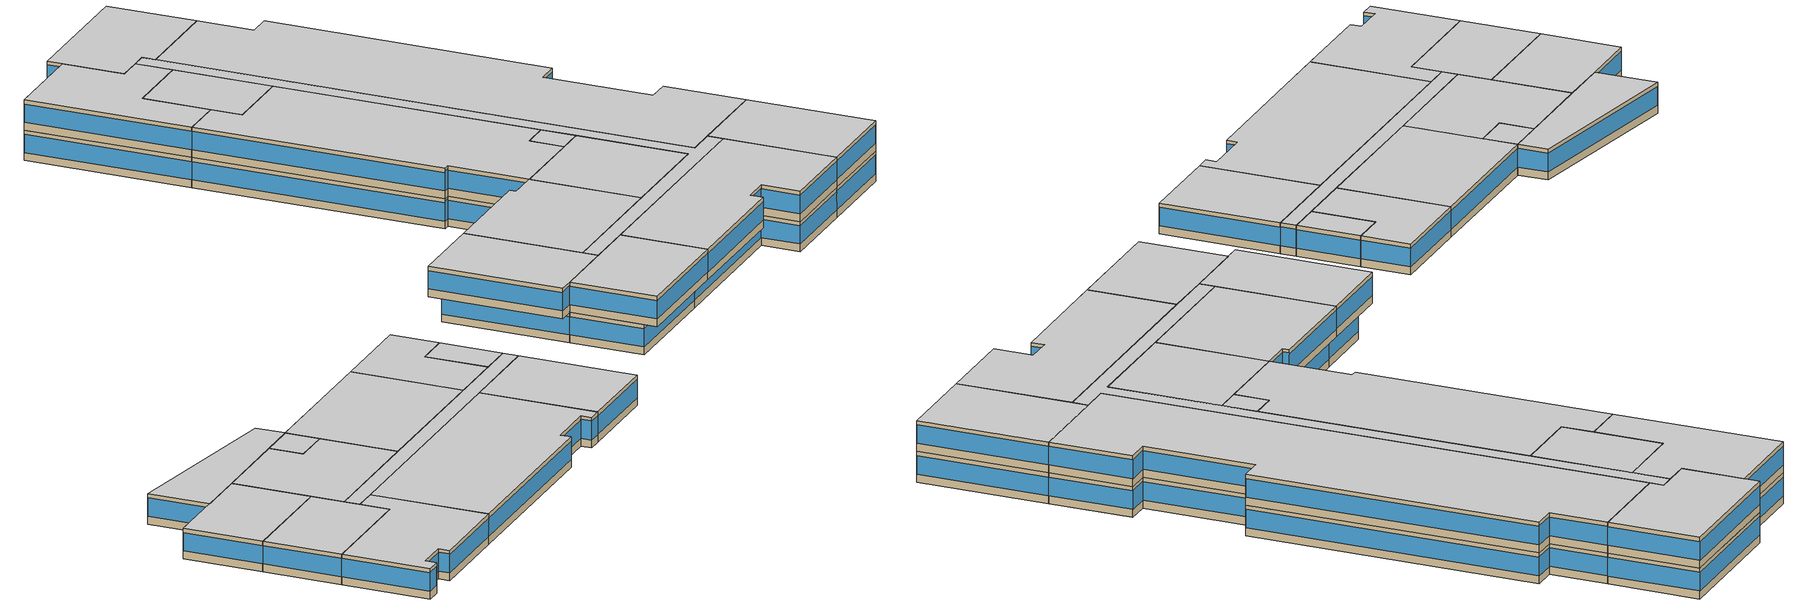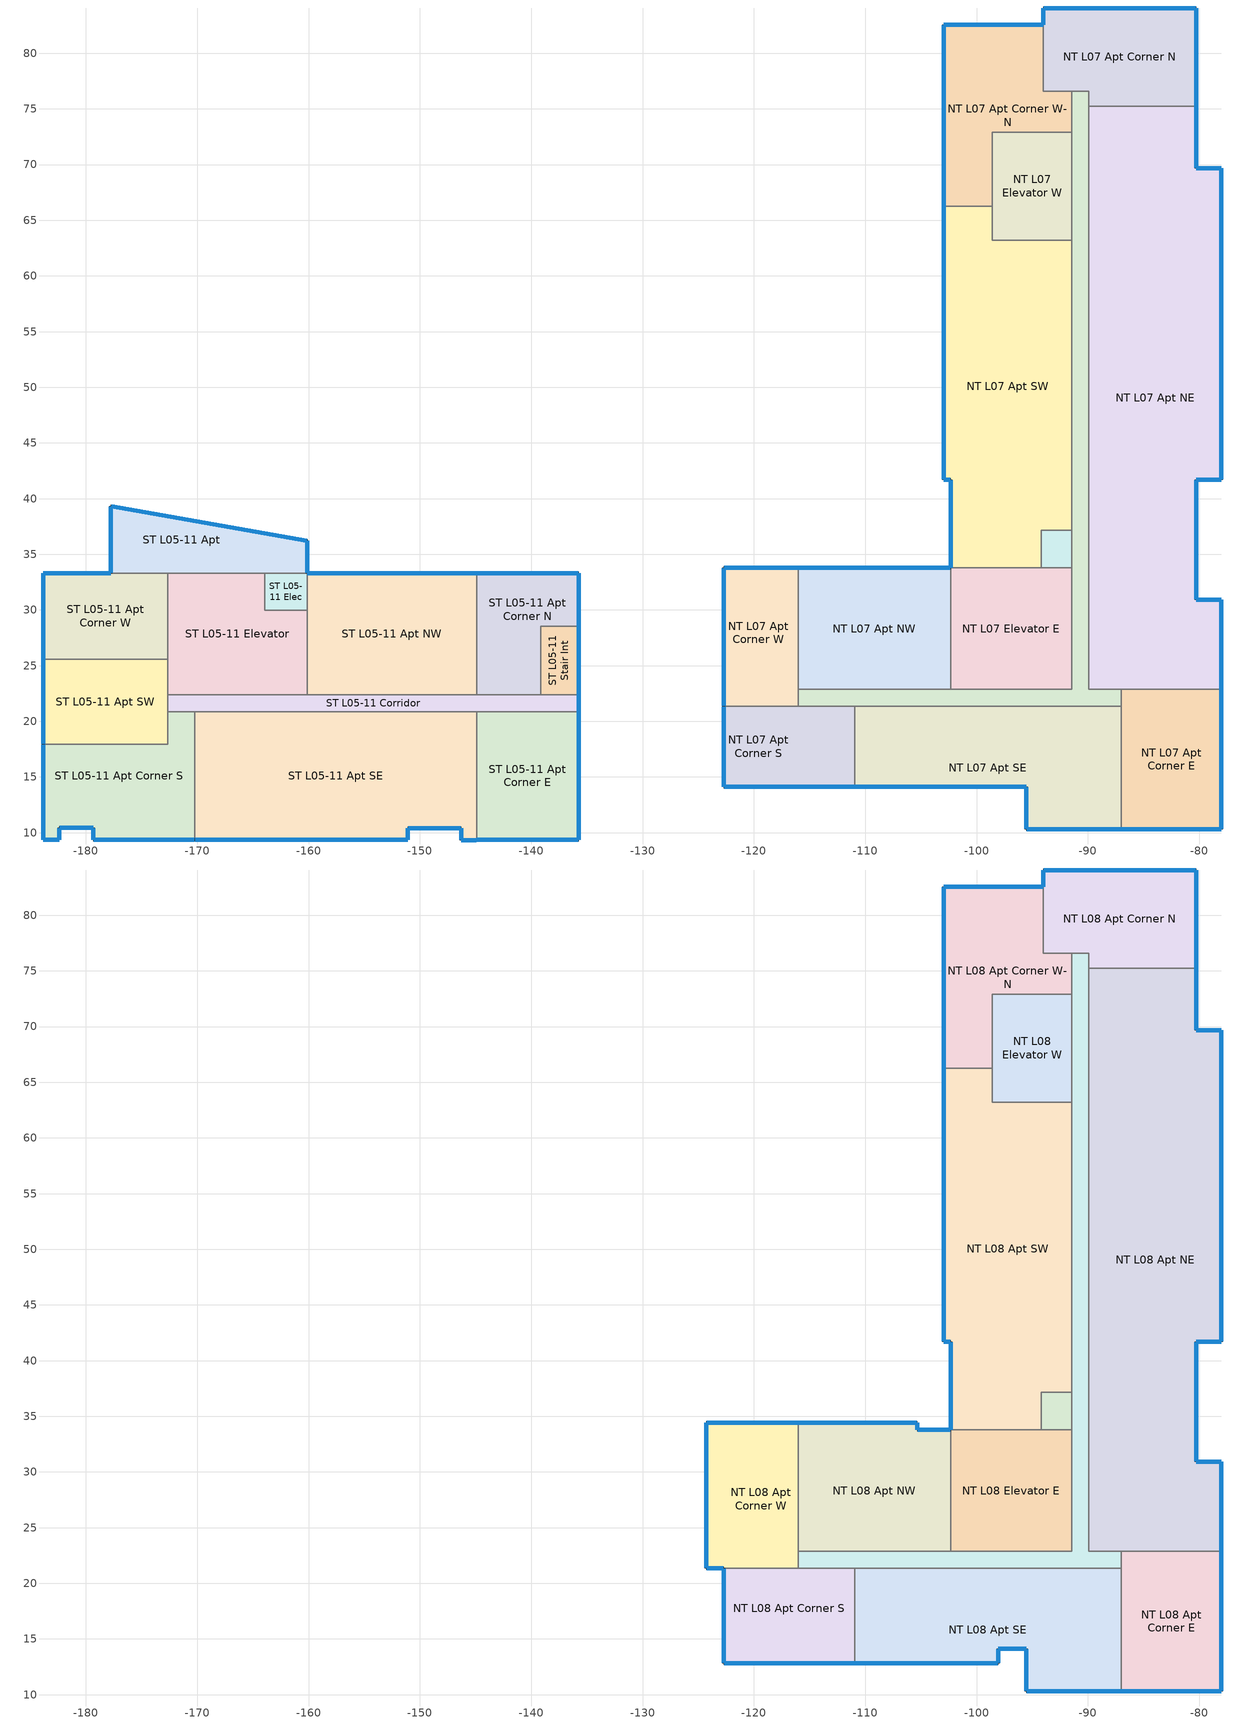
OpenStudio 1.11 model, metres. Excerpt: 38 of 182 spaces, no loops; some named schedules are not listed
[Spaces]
NT L07 Apt SE
 floor to NT L06 Apt SE: -87.02,21.35 -87.02,10.31 -95.53,10.31 -95.53,14.11 -110.96,14.11 -110.96,21.35 z22.4
 wall outside: -110.96,14.11 -95.53,14.11 -95.53,10.31 -87.02,10.31 z22.4:25.35
 wall to NT L07 Apt Corner S: -110.96,21.35 -110.96,14.11 z22.4:25.35
 wall to NT L07 Corridor: -87.02,21.35 -110.96,21.35 z22.4:25.35
 wall to NT L07 Apt Corner E: -87.02,10.31 -87.02,21.35 z22.4:25.35
 window: -95.5,10.31 -87.05,10.31 / -110.93,14.11 -95.56,14.11 z23.16:24.94; -95.53,14.09 -95.53,10.33 z23.16:24.96
NT L07 Apt Corner E
 floor to NT L06 Apt Corner E: -78.01,22.88 -78.01,10.31 -87.02,10.31 -87.02,22.88 z22.4
 wall outside: -87.02,10.31 -78.01,10.31 -78.01,22.88 z22.4:25.35
 wall to NT L07 Corridor: -87.02,22.88 -87.02,21.35 z22.4:25.35
 wall to NT L07 Apt NE: -78.01,22.88 -87.02,22.88 z22.4:25.35
 window: -87,10.31 -78.04,10.31 / -78.01,10.33 -78.01,22.85 z23.16:24.94
NT L07 Apt Corner S
 floor to NT L06 Apt SE: -110.96,21.35 -110.96,14.11 -116.5,14.11 -116.5,21.35 z22.4
 floor to NT L06 Apt Corner S: -116.5,21.35 -116.5,14.11 -122.71,14.11 -122.71,21.35 z22.4
 wall outside: -122.71,21.35 -122.71,14.11 -110.96,14.11 z22.4:25.35
 wall to NT L07 Apt Corner W: -116.03,21.35 -122.71,21.35 z22.4:25.35
 wall to NT L07 Corridor: -110.96,21.35 -116.03,21.35 z22.4:25.35
 window: -122.71,21.33 -122.71,14.14 z23.16:24.95; -122.69,14.11 -110.98,14.11 z23.16:24.94
NT L07 Apt Corner W
 floor to NT L06 Apt NW: -116.03,33.77 -116.03,22.88 -116.5,22.88 -116.5,33.77 z22.4
 floor to NT L06 Corridor: -116.03,22.88 -116.03,21.35 -120.54,21.35 -120.54,22.88 z22.4
 floor to NT L06 Apt Corner W: -116.5,33.77 -116.5,22.88 -120.54,22.88 -120.54,22.1 -122.71,22.1 -122.71,33.77 z22.4
 floor to NT L06 Apt Corner S: -120.54,22.1 -120.54,21.35 -122.71,21.35 -122.71,22.1 z22.4
 wall outside: -116.03,33.77 -122.71,33.77 -122.71,21.35 z22.4:25.35
 wall to NT L07 Apt NW: -116.03,22.88 -116.03,33.77 z22.4:25.35
 wall to NT L07 Corridor: -116.03,21.35 -116.03,22.88 z22.4:25.35
 window: -116.05,33.77 -122.69,33.77 z23.16:24.95; -122.71,33.75 -122.71,21.38 z23.16:24.94
NT L07 Corridor
 floor to NT L06 Corridor: -89.94,76.58 -89.94,22.88 -87.02,22.88 -87.02,21.35 -116.03,21.35 -116.03,22.88 -91.46,22.88 -91.46,76.58 z22.4
 wall to NT L07 Apt Corner W-N: -91.46,76.58 -91.46,72.92 z22.4:25.35
 wall to NT L07 Apt Corner N: -89.94,75.26 -89.94,76.58 -91.46,76.58 z22.4:25.35
 wall to NT L07 Apt NE: -87.02,22.88 -89.94,22.88 -89.94,75.26 z22.4:25.35
 wall to NT L07 Apt NW: -102.34,22.88 -116.03,22.88 z22.4:25.35
 wall to NT L07 Elevator E: -91.46,33.77 -91.46,22.88 -102.34,22.88 z22.4:25.35
 wall to NT L07 Elec: -91.46,37.18 -91.46,33.77 z22.4:25.35
 wall to NT L07 Apt SW: -91.46,63.2 -91.46,37.18 z22.4:25.35
 wall to NT L07 Elevator W: -91.46,72.92 -91.46,63.2 z22.4:25.35
NT L07 Apt NW
 floor to NT L06 Apt NW: -102.34,33.77 -102.34,22.88 -116.03,22.88 -116.03,33.77 z22.4
 wall outside: -102.34,33.77 -116.03,33.77 z22.4:25.35
 wall to NT L07 Elevator E: -102.34,22.88 -102.34,33.77 z22.4:25.35
 window: -102.37,33.77 -116,33.77 z23.16:24.94
NT L07 Elevator E
 floor to NT L06 Elevator E: -91.46,33.77 -91.46,22.88 -102.34,22.88 -102.34,33.77 z22.4
 wall to NT L07 Apt SW: -94.21,33.77 -102.34,33.77 z22.4:25.35
 wall to NT L07 Elec: -91.46,33.77 -94.21,33.77 z22.4:25.35
NT L07 Apt NE
 floor to NT L06 Apt NE: -80.29,75.26 -80.29,69.69 -78.01,69.69 -78.01,41.7 -80.29,41.7 -80.29,30.87 -78.01,30.87 -78.01,22.88 -89.94,22.88 -89.94,75.26 z22.4
 floor ground: -78.01,30.92 -78.01,30.87 -80.29,30.87 -80.29,30.92 z22.4
 wall outside: -78.01,22.88 -78.01,30.92 -80.29,30.92 -80.29,41.7 -78.01,41.7 -78.01,69.69 -80.29,69.69 -80.29,75.26 z22.4:25.35
 wall to NT L07 Apt Corner N: -80.29,75.26 -89.94,75.26 z22.4:25.35
 window: -78.01,41.72 -78.01,69.66 / -80.29,30.95 -80.29,41.67 / -78.01,22.9 -78.01,30.9 z23.16:24.94; -78.04,30.92 -80.27,30.92 / -80.27,41.7 -78.04,41.7 / -78.04,69.69 -80.27,69.69 z23.16:24.97; -80.29,69.71 -80.29,75.23 z23.16:24.95
NT L07 Apt SW
 floor to NT L06 Apt SW: -98.59,66.27 -98.59,63.2 -91.46,63.2 -91.46,37.18 -94.21,37.18 -94.21,33.92 -102.34,33.92 -102.34,41.7 -102.96,41.7 -102.96,66.27 z22.4
 floor to NT L06 Elevator E: -94.21,33.92 -94.21,33.77 -102.34,33.77 -102.34,33.92 z22.4
 wall outside: -102.96,66.27 -102.96,41.7 -102.34,41.7 -102.34,33.77 z22.4:25.35
 wall to NT L07 Elec: -94.21,33.77 -94.21,37.18 -91.46,37.18 z22.4:25.35
 wall to NT L07 Apt Corner W-N: -98.59,66.27 -102.96,66.27 z22.4:25.35
 wall to NT L07 Elevator W: -91.46,63.2 -98.59,63.2 -98.59,66.27 z22.4:25.35
 window: -102.96,66.25 -102.96,41.72 / -102.34,41.67 -102.34,33.8 z23.16:24.94; -102.93,41.7 -102.37,41.7 z23.16:25.09
NT L07 Elec
 floor to NT L06 Elec: -91.46,37.18 -91.46,33.92 -94.21,33.92 -94.21,37.18 z22.4
 floor to NT L06 Elevator E: -91.46,33.92 -91.46,33.77 -94.21,33.77 -94.21,33.92 z22.4
NT L07 Elevator W
 floor to NT L06 Elevator W: -91.46,72.92 -91.46,63.2 -98.59,63.2 -98.59,72.92 z22.4
 wall to NT L07 Apt Corner W-N: -91.46,72.92 -98.59,72.92 -98.59,66.27 z22.4:25.35
NT L07 Apt Corner W-N
 floor to NT L06 Apt Corner W-N: -94.01,82.54 -94.01,76.58 -91.46,76.58 -91.46,72.92 -98.59,72.92 -98.59,66.27 -102.96,66.27 -102.96,82.54 z22.4
 wall outside: -94.01,82.54 -102.96,82.54 -102.96,66.27 z22.4:25.35
 wall to NT L07 Apt Corner N: -91.46,76.58 -94.01,76.58 -94.01,82.54 z22.4:25.35
 window: -102.96,82.51 -102.96,66.3 / -94.03,82.54 -102.93,82.54 z23.16:24.94
NT L07 Apt Corner N
 floor to NT L06 Apt Corner N: -80.29,84.06 -80.29,75.26 -89.94,75.26 -89.94,76.58 -94.01,76.58 -94.01,84.06 z22.4
 wall outside: -80.29,75.26 -80.29,84.06 -94.01,84.06 -94.01,82.54 z22.4:25.35
 window: -80.32,84.06 -93.98,84.06 / -80.29,75.29 -80.29,84.04 z23.16:24.94; -94.01,84.04 -94.01,82.57 z23.16:24.99
ST L05-11 Apt SE
 floor adiabatic (Interior Floor): -144.9,20.87 -144.9,9.34 -146.31,9.34 -146.31,10.41 -151.09,10.41 -151.09,9.34 -170.22,9.34 -170.22,20.87 z23.37
 wall outside: -170.22,9.34 -151.09,9.34 -151.09,10.41 -146.31,10.41 -146.31,9.34 -144.9,9.34 z23.37:26.31
 wall to ST L05-11 Corridor: -144.9,20.87 -170.22,20.87 z23.37:26.31
 wall to ST L05-11 Apt Corner E: -144.9,9.34 -144.9,20.87 z23.37:26.31
 wall to ST L05-11 Apt Corner S: -170.22,20.87 -170.22,9.34 z23.37:26.31
 window: -170.2,9.34 -151.11,9.34 z24.13:25.9; -151.06,10.41 -146.34,10.41 z24.13:25.92; -146.29,9.34 -144.93,9.34 z24.13:25.96; -151.09,9.37 -151.09,10.39 / -146.31,10.39 -146.31,9.37 z24.13:25.99
 ceiling adiabatic (Interior Ceiling): -144.9,9.34 -144.9,20.87 -170.22,20.87 -170.22,9.34 -151.09,9.34 -151.09,10.41 -146.31,10.41 -146.31,9.34 z26.31
ST L05-11 Apt Corner S
 floor adiabatic (Interior Floor): -170.22,20.87 -170.22,9.34 -179.33,9.34 -179.33,10.43 -182.38,10.43 -182.38,9.34 -183.85,9.34 -183.85,17.94 -172.65,17.94 -172.65,20.87 z23.37
 wall outside: -183.85,17.94 -183.85,9.34 -182.38,9.34 -182.38,10.43 -179.33,10.43 -179.33,9.34 -170.22,9.34 z23.37:26.31
 wall to ST L05-11 Corridor: -170.22,20.87 -172.65,20.87 z23.37:26.31
 wall to ST L05-11 Apt SW: -172.65,20.87 -172.65,17.94 -183.85,17.94 z23.37:26.31
 window: -179.31,9.34 -170.25,9.34 / -183.85,17.92 -183.85,9.37 z24.13:25.91; -182.35,10.43 -179.36,10.43 z24.13:25.93; -182.38,9.37 -182.38,10.41 / -179.33,10.41 -179.33,9.37 z24.13:25.98; -183.83,9.34 -182.4,9.34 z24.13:25.96
 ceiling adiabatic (Interior Ceiling): -170.22,9.34 -170.22,20.87 -172.65,20.87 -172.65,17.94 -183.85,17.94 -183.85,9.34 -182.38,9.34 -182.38,10.43 -179.33,10.43 -179.33,9.34 z26.31
ST L05-11 Apt
 floor adiabatic (Interior Floor): -177.76,39.31 -160.13,36.22 -160.13,33.32 -177.76,33.32 z23.37
 wall outside: -160.13,33.32 -160.13,36.22 -177.76,39.31 -177.76,33.32 z23.37:26.31
 wall to ST L05-11 Elec: -163.94,33.32 -160.13,33.32 z23.37:26.31
 wall to ST L05-11 Elevator: -172.65,33.32 -163.94,33.32 z23.37:26.31
 wall to ST L05-11 Apt Corner W: -177.76,33.32 -172.65,33.32 z23.37:26.31
 window: -160.13,33.34 -160.13,36.2 z24.13:25.93; -160.15,36.23 -177.73,39.3 z24.13:25.9; -177.76,39.28 -177.76,33.34 z24.13:25.91
 ceiling adiabatic (Interior Ceiling): -160.13,33.32 -160.13,36.22 -177.76,39.31 -177.76,33.32 z26.31
ST L05-11 Elevator
 floor adiabatic (Interior Floor): -163.94,33.32 -163.94,29.99 -160.13,29.99 -160.13,22.39 -172.65,22.39 -172.65,33.32 z23.37
 wall to ST L05-11 Elec: -160.13,29.99 -163.94,29.99 -163.94,33.32 z23.37:26.31
 wall to ST L05-11 Apt NW: -160.13,22.39 -160.13,29.99 z23.37:26.31
 wall to ST L05-11 Corridor: -172.65,22.39 -160.13,22.39 z23.37:26.31
 wall to ST L05-11 Apt SW: -172.65,25.6 -172.65,22.39 z23.37:26.31
 wall to ST L05-11 Apt Corner W: -172.65,33.32 -172.65,25.6 z23.37:26.31
 ceiling adiabatic (Interior Ceiling): -160.13,22.39 -160.13,29.99 -163.94,29.99 -163.94,33.32 -172.65,33.32 -172.65,22.39 z26.31
ST L05-11 Corridor
 floor adiabatic (Interior Floor): -135.74,22.39 -135.74,20.87 -172.65,20.87 -172.65,22.39 z23.37
 wall outside: -135.74,20.87 -135.74,22.39 z23.37:26.31
 wall to ST L05-11 Apt Corner E: -144.9,20.87 -135.74,20.87 z23.37:26.31
 wall to ST L05-11 Apt SW: -172.65,22.39 -172.65,20.87 z23.37:26.31
 wall to ST L05-11 Apt NW: -144.9,22.39 -160.13,22.39 z23.37:26.31
 wall to ST L05-11 Apt Corner N: -139.17,22.39 -144.9,22.39 z23.37:26.31
 wall to ST L05-11 Stair Int: -135.74,22.39 -139.17,22.39 z23.37:26.31
 window: -135.74,20.89 -135.74,22.36 z24.13:25.96
 ceiling adiabatic (Interior Ceiling): -135.74,20.87 -135.74,22.39 -172.65,22.39 -172.65,20.87 z26.31
ST L05-11 Apt SW
 floor adiabatic (Interior Floor): -172.65,25.6 -172.65,17.94 -183.85,17.94 -183.85,25.6 z23.37
 wall outside: -183.85,25.6 -183.85,17.94 z23.37:26.31
 wall to ST L05-11 Apt Corner W: -172.65,25.6 -183.85,25.6 z23.37:26.31
 window: -183.85,25.57 -183.85,17.97 z24.13:25.91
 ceiling adiabatic (Interior Ceiling): -183.85,17.94 -172.65,17.94 -172.65,25.6 -183.85,25.6 z26.31
ST L05-11 Elec
 floor adiabatic (Interior Floor): -163.94,33.32 -160.13,33.32 -160.13,29.99 -163.94,29.99 z23.37
 wall to ST L05-11 Apt NW: -160.13,29.99 -160.13,33.32 z23.37:26.31
 ceiling adiabatic (Interior Ceiling): -160.13,29.99 -160.13,33.32 -163.94,33.32 -163.94,29.99 z26.31
ST L05-11 Apt Corner W
 floor adiabatic (Interior Floor): -183.85,33.32 -172.65,33.32 -172.65,25.6 -183.85,25.6 z23.37
 wall outside: -177.76,33.32 -183.85,33.32 -183.85,25.6 z23.37:26.31
 window: -177.78,33.32 -183.83,33.32 / -183.85,33.29 -183.85,25.62 z24.13:25.91
 ceiling adiabatic (Interior Ceiling): -172.65,25.6 -172.65,33.32 -183.85,33.32 -183.85,25.6 z26.31
ST L05-11 Stair Int
 floor adiabatic (Interior Floor): -135.74,28.54 -135.74,22.39 -139.17,22.39 -139.17,28.54 z23.37
 wall outside: -135.74,22.39 -135.74,28.54 z23.37:26.31
 wall to ST L05-11 Apt Corner N: -135.74,28.54 -139.17,28.54 -139.17,22.39 z23.37:26.31
 window: -135.74,22.41 -135.74,28.52 z24.13:25.91
 ceiling adiabatic (Interior Ceiling): -135.74,22.39 -135.74,28.54 -139.17,28.54 -139.17,22.39 z26.31
ST L05-11 Apt Corner N
 floor adiabatic (Interior Floor): -135.74,33.32 -135.74,28.54 -139.17,28.54 -139.17,22.39 -144.9,22.39 -144.9,33.32 z23.37
 wall outside: -135.74,28.54 -135.74,33.32 -144.9,33.32 z23.37:26.31
 wall to ST L05-11 Apt NW: -144.9,33.32 -144.9,22.39 z23.37:26.31
 window: -135.77,33.32 -144.88,33.32 z24.13:25.91; -135.74,28.57 -135.74,33.29 z24.13:25.92
 ceiling adiabatic (Interior Ceiling): -139.17,22.39 -139.17,28.54 -135.74,28.54 -135.74,33.32 -144.9,33.32 -144.9,22.39 z26.31
ST L05-11 Apt NW
 floor adiabatic (Interior Floor): -144.9,33.32 -144.9,22.39 -160.13,22.39 -160.13,33.32 z23.37
 wall outside: -144.9,33.32 -160.13,33.32 z23.37:26.31
 window: -144.93,33.32 -160.1,33.32 z24.13:25.9
 ceiling adiabatic (Interior Ceiling): -144.9,22.39 -144.9,33.32 -160.13,33.32 -160.13,22.39 z26.31
ST L05-11 Apt Corner E
 floor adiabatic (Interior Floor): -135.74,20.87 -135.74,9.34 -144.9,9.34 -144.9,20.87 z23.37
 wall outside: -144.9,9.34 -135.74,9.34 -135.74,20.87 z23.37:26.31
 window: -144.88,9.34 -135.77,9.34 / -135.74,9.37 -135.74,20.84 z24.13:25.91
 ceiling adiabatic (Interior Ceiling): -135.74,9.34 -135.74,20.87 -144.9,20.87 -144.9,9.34 z26.31
NT L08 Apt SE
 floor to NT L07 Apt SE: -87.02,21.35 -87.02,10.31 -95.53,10.31 -95.53,14.11 -110.96,14.11 -110.96,21.35 z25.35
 floor ground: -110.96,14.11 -98.07,14.11 -98.07,12.82 -110.96,12.82 z25.35
 wall outside: -110.96,12.82 -98.07,12.82 -98.07,14.11 -95.53,14.11 -95.53,10.31 -87.02,10.31 z25.35:28.3
 wall to NT L08 Apt Corner S: -110.96,21.35 -110.96,12.82 z25.35:28.3
 wall to NT L08 Corridor: -87.02,21.35 -110.96,21.35 z25.35:28.3
 wall to NT L08 Apt Corner E: -87.02,10.31 -87.02,21.35 z25.35:28.3
 window: -95.53,14.09 -95.53,10.33 z26.11:27.9; -110.93,12.82 -98.1,12.82 / -95.5,10.31 -87.05,10.31 z26.11:27.89; -98.05,14.11 -95.56,14.11 z26.11:27.92; -98.07,12.85 -98.07,14.09 z26.11:27.95
 ceiling adiabatic (Interior Ceiling): -87.02,10.31 -87.02,21.35 -110.96,21.35 -110.96,12.82 -98.07,12.82 -98.07,14.11 -95.53,14.11 -95.53,10.31 z28.3
NT L08 Apt Corner E
 floor to NT L07 Apt Corner E: -78.01,22.88 -78.01,10.31 -87.02,10.31 -87.02,22.88 z25.35
 wall outside: -87.02,10.31 -78.01,10.31 -78.01,22.88 z25.35:28.3
 wall to NT L08 Corridor: -87.02,22.88 -87.02,21.35 z25.35:28.3
 wall to NT L08 Apt NE: -78.01,22.88 -87.02,22.88 z25.35:28.3
 window: -87,10.31 -78.04,10.31 / -78.01,10.33 -78.01,22.85 z26.11:27.89
 ceiling adiabatic (Interior Ceiling): -78.01,10.31 -78.01,22.88 -87.02,22.88 -87.02,10.31 z28.3
NT L08 Apt Corner S
 floor to NT L07 Apt Corner S: -110.96,21.35 -110.96,14.11 -122.71,14.11 -122.71,21.35 z25.35
 floor ground: -110.96,14.11 -110.96,12.82 -122.71,12.82 -122.71,14.11 z25.35
 wall outside: -122.71,21.35 -122.71,12.82 -110.96,12.82 z25.35:28.3
 wall to NT L08 Corridor: -110.96,21.35 -116.03,21.35 z25.35:28.3
 wall to NT L08 Apt Corner W: -116.03,21.35 -122.71,21.35 z25.35:28.3
 window: -122.69,12.82 -110.98,12.82 / -122.71,21.33 -122.71,12.85 z26.11:27.89
 ceiling adiabatic (Interior Ceiling): -110.96,12.82 -110.96,21.35 -122.71,21.35 -122.71,12.82 z28.3
NT L08 Apt Corner W
 floor to NT L07 Apt Corner W: -116.03,33.77 -116.03,21.35 -122.71,21.35 -122.71,33.77 z25.35
 floor ground: -116.03,34.43 -116.03,33.77 -122.71,33.77 -122.71,21.35 -124.28,21.35 -124.28,34.43 z25.35
 wall outside: -116.03,34.43 -124.28,34.43 -124.28,21.35 -122.71,21.35 z25.35:28.3
 wall to NT L08 Apt NW: -116.03,22.88 -116.03,34.43 z25.35:28.3
 wall to NT L08 Corridor: -116.03,21.35 -116.03,22.88 z25.35:28.3
 window: -124.26,21.35 -122.74,21.35 z26.11:27.94; -124.28,34.4 -124.28,21.38 / -116.05,34.43 -124.26,34.43 z26.11:27.89
 ceiling adiabatic (Interior Ceiling): -116.03,21.35 -116.03,34.43 -124.28,34.43 -124.28,21.35 z28.3
NT L08 Corridor
 floor to NT L07 Corridor: -89.94,76.58 -89.94,22.88 -87.02,22.88 -87.02,21.35 -116.03,21.35 -116.03,22.88 -91.46,22.88 -91.46,76.58 z25.35
 wall to NT L08 Apt Corner W-N: -91.46,76.58 -91.46,72.92 z25.35:28.3
 wall to NT L08 Apt Corner N: -89.94,75.26 -89.94,76.58 -91.46,76.58 z25.35:28.3
 wall to NT L08 Apt NE: -87.02,22.88 -89.94,22.88 -89.94,75.26 z25.35:28.3
 wall to NT L08 Apt NW: -102.34,22.88 -116.03,22.88 z25.35:28.3
 wall to NT L08 Elevator E: -91.46,33.77 -91.46,22.88 -102.34,22.88 z25.35:28.3
 wall to NT L08 Elec: -91.46,37.18 -91.46,33.77 z25.35:28.3
 wall to NT L08 Apt SW: -91.46,63.2 -91.46,37.18 z25.35:28.3
 wall to NT L08 Elevator W: -91.46,72.92 -91.46,63.2 z25.35:28.3
 ceiling adiabatic (Interior Ceiling): -87.02,21.35 -87.02,22.88 -89.94,22.88 -89.94,76.58 -91.46,76.58 -91.46,22.88 -116.03,22.88 -116.03,21.35 z28.3
NT L08 Apt NW
 floor to NT L07 Apt NW: -102.34,33.77 -102.34,22.88 -116.03,22.88 -116.03,33.77 z25.35
 floor ground: -105.34,34.43 -105.34,33.77 -116.03,33.77 -116.03,34.43 z25.35
 wall outside: -102.34,33.77 -105.34,33.77 -105.34,34.43 -116.03,34.43 z25.35:28.3
 wall to NT L08 Elevator E: -102.34,22.88 -102.34,33.77 z25.35:28.3
 window: -105.34,33.8 -105.34,34.4 z26.11:28.03; -105.36,34.43 -116,34.43 z26.11:27.89; -102.37,33.77 -105.31,33.77 z26.11:27.91
 ceiling adiabatic (Interior Ceiling): -102.34,22.88 -102.34,33.77 -105.34,33.77 -105.34,34.43 -116.03,34.43 -116.03,22.88 z28.3
NT L08 Elevator E
 floor to NT L07 Elevator E: -91.46,33.77 -91.46,22.88 -102.34,22.88 -102.34,33.77 z25.35
 wall to NT L08 Apt SW: -94.21,33.77 -102.34,33.77 z25.35:28.3
 wall to NT L08 Elec: -91.46,33.77 -94.21,33.77 z25.35:28.3
 ceiling adiabatic (Interior Ceiling): -91.46,22.88 -91.46,33.77 -102.34,33.77 -102.34,22.88 z28.3
NT L08 Apt NE
 floor to NT L07 Apt NE: -80.29,75.26 -80.29,69.69 -78.01,69.69 -78.01,41.7 -80.29,41.7 -80.29,30.92 -78.01,30.92 -78.01,22.88 -89.94,22.88 -89.94,75.26 z25.35
 wall outside: -78.01,22.88 -78.01,30.92 -80.29,30.92 -80.29,41.7 -78.01,41.7 -78.01,69.69 -80.29,69.69 -80.29,75.26 z25.35:28.3
 wall to NT L08 Apt Corner N: -80.29,75.26 -89.94,75.26 z25.35:28.3
 window: -80.29,30.95 -80.29,41.67 / -78.01,22.9 -78.01,30.9 z26.11:27.89; -80.29,69.71 -80.29,75.23 z26.11:27.9; -80.27,41.7 -78.04,41.7 / -78.04,30.92 -80.27,30.92 / -78.04,69.69 -80.27,69.69 z26.11:27.92; -78.01,41.72 -78.01,69.66 z26.11:27.88
 ceiling adiabatic (Interior Ceiling): -78.01,22.88 -78.01,30.92 -80.29,30.92 -80.29,41.7 -78.01,41.7 -78.01,69.69 -80.29,69.69 -80.29,75.26 -89.94,75.26 -89.94,22.88 z28.3
NT L08 Apt SW
 floor to NT L07 Apt SW: -98.59,66.27 -98.59,63.2 -91.46,63.2 -91.46,37.18 -94.21,37.18 -94.21,33.77 -102.34,33.77 -102.34,41.7 -102.96,41.7 -102.96,66.27 z25.35
 wall outside: -102.96,66.27 -102.96,41.7 -102.34,41.7 -102.34,33.77 z25.35:28.3
 wall to NT L08 Elec: -94.21,33.77 -94.21,37.18 -91.46,37.18 z25.35:28.3
 wall to NT L08 Apt Corner W-N: -98.59,66.27 -102.96,66.27 z25.35:28.3
 wall to NT L08 Elevator W: -91.46,63.2 -98.59,63.2 -98.59,66.27 z25.35:28.3
 window: -102.93,41.7 -102.37,41.7 z26.11:28.04; -102.96,66.25 -102.96,41.72 z26.11:27.88; -102.34,41.67 -102.34,33.8 z26.11:27.89
 ceiling adiabatic (Interior Ceiling): -94.21,33.77 -94.21,37.18 -91.46,37.18 -91.46,63.2 -98.59,63.2 -98.59,66.27 -102.96,66.27 -102.96,41.7 -102.34,41.7 -102.34,33.77 z28.3
NT L08 Elec
 floor to NT L07 Elec: -91.46,37.18 -91.46,33.77 -94.21,33.77 -94.21,37.18 z25.35
 ceiling adiabatic (Interior Ceiling): -91.46,33.77 -91.46,37.18 -94.21,37.18 -94.21,33.77 z28.3
NT L08 Elevator W
 floor to NT L07 Elevator W: -91.46,72.92 -91.46,63.2 -98.59,63.2 -98.59,72.92 z25.35
 wall to NT L08 Apt Corner W-N: -91.46,72.92 -98.59,72.92 -98.59,66.27 z25.35:28.3
 ceiling adiabatic (Interior Ceiling): -91.46,63.2 -91.46,72.92 -98.59,72.92 -98.59,63.2 z28.3
NT L08 Apt Corner W-N
 floor to NT L07 Apt Corner W-N: -94.01,82.54 -94.01,76.58 -91.46,76.58 -91.46,72.92 -98.59,72.92 -98.59,66.27 -102.96,66.27 -102.96,82.54 z25.35
 wall outside: -94.01,82.54 -102.96,82.54 -102.96,66.27 z25.35:28.3
 wall to NT L08 Apt Corner N: -91.46,76.58 -94.01,76.58 -94.01,82.54 z25.35:28.3
 window: -94.03,82.54 -102.93,82.54 z26.11:27.89; -102.96,82.51 -102.96,66.3 z26.11:27.88
 ceiling adiabatic (Interior Ceiling): -98.59,66.27 -98.59,72.92 -91.46,72.92 -91.46,76.58 -94.01,76.58 -94.01,82.54 -102.96,82.54 -102.96,66.27 z28.3
NT L08 Apt Corner N
 floor to NT L07 Apt Corner N: -80.29,84.06 -80.29,75.26 -89.94,75.26 -89.94,76.58 -94.01,76.58 -94.01,84.06 z25.35
 wall outside: -80.29,75.26 -80.29,84.06 -94.01,84.06 -94.01,82.54 z25.35:28.3
 window: -80.32,84.06 -93.98,84.06 / -80.29,75.29 -80.29,84.04 z26.11:27.89; -94.01,84.04 -94.01,82.57 z26.11:27.94
 ceiling adiabatic (Interior Ceiling): -80.29,75.26 -80.29,84.06 -94.01,84.06 -94.01,76.58 -89.94,76.58 -89.94,75.26 z28.3
[Building]
Building 1: North Axis {deg}=315; Space Type=90.1-2007 - MidriseApartment - Apartment; Default Construction Set=90.1-2007 - CZ5-6 - MidriseApartment
[ClimateZones]
Climate Zone Institution Name 1=ASHRAE; Climate Zone Document Name 1=ANSI/ASHRAE Standard 169; Climate Zone Document Year 1=2006; Climate Zone Institution Name 2=CEC; Climate Zone Document Name 2=California Climate Zone Descriptions; Climate Zone Document Year 2=1995
[Site]
Denver Intl Ap: Latitude {deg}=39.83; Longitude {deg}=-104.65; Time Zone {hr}=-7; Elevation {m}=1650
[SizingPeriod:DesignDay] Barometric Pressure {Pa}=83011; Sky Clearness=0; Rain Indicator=0; Snow Indicator=0; Day of Month=21; Daylight Saving Time Indicator=0; Dry-Bulb Temperature Range Modifier Type=DefaultMultipliers
Name | Maximum Dry-Bulb Temperature {C} | Daily Dry-Bulb Temperature Range {deltaC} | Humidity Indicating Conditions at Maximum Dry-Bulb | Wind Speed {m/s} | Wind Direction {deg} | Month | Day Type | Humidity Indicating Type | Solar Model Indicator | ASHRAE Taub | ASHRAE Taud
Denver Intl Ap Ann Hum_n 99.6% Condns DP=>MCDB | -11.7 | 0 | -21.5 | 3.3 | 160 | 12 | WinterDesignDay | Dewpoint | ASHRAEClearSky
Denver Intl Ap Ann Clg .4% Condns DB=>MWB | 34.6 | 15.2 | 15.7 | 4.2 | 80 | 7 | SummerDesignDay | Wetbulb | ASHRAETau | 0.424 | 2.012
Denver Intl Ap Ann Htg 99.6% Condns DB | -17.4 | 0 | -17.4 | 3.3 | 160 | 12 | WinterDesignDay | Wetbulb | ASHRAEClearSky
Denver Intl Ap Ann Clg .4% Condns DP=>MDB | 19.9 | 15.2 | 16 | 4.2 | 80 | 7 | SummerDesignDay | Dewpoint | ASHRAETau | 0.424 | 2.012
[Construction]
ExtSlabCarpet 4in ClimateZone 1-8: MAT-CC05 4 HW CONCRETE, CP02 CARPET PAD
Interior Floor: F16 Acoustic tile, F05 Ceiling air space resistance, M11 100mm lightweight concrete
Interior Wall: G01a 19mm gypsum board, F04 Wall air space resistance, G01a 19mm gypsum board
Interior Ceiling: M11 100mm lightweight concrete, F05 Ceiling air space resistance, F16 Acoustic tile
Exterior Door: F08 Metal surface, I01 25mm insulation board
Interior Window: Clear 3mm
Interior Door; Interior Partition: G05 25mm wood
ASHRAE 90.1-2007 ExtWall SteelFrame ClimateZone alt-res 2-6: Wood Siding, Steel Frame Wall Insulation R-13.81 IP, 1/2IN Gypsum
ASHRAE 90.1-2007 ExtRoof IEAD ClimateZone 2-8: Roof Membrane, IEAD Roof Insulation R-19.72 IP, Metal Decking
15023 Window Curtainwall: Viracon VUE1-30 Curtainwall
[Material] Thermal Absorptance=0.9
Name | Roughness | Thickness {m} | Conductivity {W/m-K} | Density {kg/m3} | Specific Heat {J/kg-K} | Solar Absorptance | Visible Absorptance
MAT-CC05 4 HW CONCRETE | Rough | 0.1016 | 1.311 | 2240 | 836.8 | 0.85 | 0.85
1/2IN Gypsum | Smooth | 0.0127 | 0.16 | 784.9 | 830 | 0.4 | 0.4
Roof Membrane | VeryRough | 0.00950001 | 0.16 | 1121.29 | 1460 | 0.7 | 0.7
Metal Decking | MediumSmooth | 0.0015 | 45.006 | 7680 | 418.4 | 0.6 | 0.6
F16 Acoustic tile | MediumSmooth | 0.0191 | 0.06 | 368 | 590 | 0.3 | 0.3
M11 100mm lightweight concrete | MediumRough | 0.1016 | 0.53 | 1280 | 840 | 0.5 | 0.5
G01a 19mm gypsum board | MediumSmooth | 0.019 | 0.16 | 800 | 1090 | 0.4 | 0.4
F08 Metal surface | Smooth | 0.0008 | 45.28 | 7824 | 500 | 0.7 | 0.7
I01 25mm insulation board | MediumRough | 0.0254 | 0.03 | 43 | 1210 | 0.6 | 0.6
G05 25mm wood | MediumSmooth | 0.0254 | 0.15 | 608 | 1630 | 0.5 | 0.5
Wood Siding | MediumSmooth | 0.01 | 0.11 | 544.62 | 1210 | 0.78 | 0.78
Steel Frame Wall Insulation R-13.81 IP | MediumRough | 0.143822 | 0.049 | 265 | 836.8 | 0.7 | 0.7
IEAD Roof Insulation R-19.72 IP | MediumRough | 0.170137 | 0.049 | 265 | 836.8 | 0.7 | 0.7
[Material:NoMass]
CP02 CARPET PAD: Roughness=Smooth; Thermal Resistance {m2-K/W}=0.1; Thermal Absorptance=0.9; Solar Absorptance=0.8; Visible Absorptance=0.8
[Material:AirGap]
Name | Thermal Resistance {m2-K/W}
F05 Ceiling air space resistance | 0.18
F04 Wall air space resistance | 0.15
[WindowMaterial:Glazing]
Clear 3mm: Optical Data Type=SpectralAverage; Thickness {m}=0.003; Solar Transmittance at Normal Incidence=0.837; Front Side Solar Reflectance at Normal Incidence=0.075; Back Side Solar Reflectance at Normal Incidence=0; Visible Transmittance at Normal Incidence=0.898; Front Side Visible Reflectance at Normal Incidence=0.081; Back Side Visible Reflectance at Normal Incidence=0; Infrared Transmittance at Normal Incidence=0; Front Side Infrared Hemispherical Emissivity=0.84; Back Side Infrared Hemispherical Emissivity=0.84; Conductivity {W/m-K}=0.9; Dirt Correction Factor for Solar and Visible Transmittance=1; Solar Diffusing=No
[DefaultConstructionSet]
90.1-2007 - CZ5-6 - MidriseApartment: Default Exterior Surface Constructions=Default Surface Constructions 25; Default Interior Surface Constructions=Default Surface Constructions 26; Default Ground Contact Surface Constructions=Default Surface Constructions 27; Default Exterior SubSurface Constructions=Default Sub Surface Constructions 17; Default Interior SubSurface Constructions=Default Sub Surface Constructions 18; Interior Partition Construction=Interior Partition
[WindowMaterial:SimpleGlazingSystem]
Viracon VUE1-30 Curtainwall: U-Factor {W/m2-K}=2.35648; Solar Heat Gain Coefficient=0.188; Visible Transmittance=0.264
[DefaultSurfaceConstructions]
Name | Floor Construction | Wall Construction | Roof Ceiling Construction
Default Surface Constructions 25 | ExtSlabCarpet 4in ClimateZone 1-8 | ASHRAE 90.1-2007 ExtWall SteelFrame ClimateZone alt-res 2-6 | ASHRAE 90.1-2007 ExtRoof IEAD ClimateZone 2-8
Default Surface Constructions 26 | Interior Floor | Interior Wall | Interior Ceiling
Default Surface Constructions 27 | ExtSlabCarpet 4in ClimateZone 1-8 | ExtSlabCarpet 4in ClimateZone 1-8 | ExtSlabCarpet 4in ClimateZone 1-8
[DefaultSubSurfaceConstructions]
Name | Fixed Window Construction | Operable Window Construction | Door Construction | Tubular Daylight Dome Construction | Tubular Daylight Diffuser Construction
Default Sub Surface Constructions 17 | 15023 Window Curtainwall | 15023 Window Curtainwall | Exterior Door | Interior Window | Interior Window
Default Sub Surface Constructions 18 | Interior Window | Interior Window | Interior Door
[DesignSpecification:OutdoorAir] Outdoor Air Method=Sum
Name | Outdoor Air Flow per Floor Area {m3/s-m2} | Outdoor Air Flow per Person {m3/s-person}
90.1-2007 - MidriseApartment - Corridor Ventilation; 90.1-2007 - SmHotel - Stair Ventilation | 0.0003048
90.1-2007 - LrgHotel - Mechanical Ventilation | 0.0006096
90.1-2010 - MidriseApartment - Apartment Ventilation | 0.0003048 | 0.00235974
[ThermostatSetpoint:DualSetpoint] Heating Setpoint Temperature Schedule=MidriseApartment Apartment HtgSetp; Cooling Setpoint Temperature Schedule=MidriseApartment Apartment ClgSetp
Thermostat Setpoint Dual Setpoint 2; Thermostat Setpoint Dual Setpoint 5; Thermostat Setpoint Dual Setpoint 7; Thermostat Setpoint Dual Setpoint 9; Thermostat Setpoint Dual Setpoint 10; Thermostat Setpoint Dual Setpoint 14; Thermostat Setpoint Dual Setpoint 29; Thermostat Setpoint Dual Setpoint 31; Thermostat Setpoint Dual Setpoint 36; Thermostat Setpoint Dual Setpoint 37; Thermostat Setpoint Dual Setpoint 40; Thermostat Setpoint Dual Setpoint 42; Thermostat Setpoint Dual Setpoint 50; Thermostat Setpoint Dual Setpoint 55; Thermostat Setpoint Dual Setpoint 57; Thermostat Setpoint Dual Setpoint 58; Thermostat Setpoint Dual Setpoint 60; Thermostat Setpoint Dual Setpoint 61; Thermostat Setpoint Dual Setpoint 67; Thermostat Setpoint Dual Setpoint 73; Thermostat Setpoint Dual Setpoint 85; Thermostat Setpoint Dual Setpoint 87; Thermostat Setpoint Dual Setpoint 99; Thermostat Setpoint Dual Setpoint 101; Thermostat Setpoint Dual Setpoint 103; Thermostat Setpoint Dual Setpoint 107; Thermostat Setpoint Dual Setpoint 114; Thermostat Setpoint Dual Setpoint 115; Thermostat Setpoint Dual Setpoint 118; Thermostat Setpoint Dual Setpoint 126; Thermostat Setpoint Dual Setpoint 132; Thermostat Setpoint Dual Setpoint 133; Thermostat Setpoint Dual Setpoint 143; Thermostat Setpoint Dual Setpoint 145; Thermostat Setpoint Dual Setpoint 151; Thermostat Setpoint Dual Setpoint 164; Thermostat Setpoint Dual Setpoint 167; Thermostat Setpoint Dual Setpoint 175
[SpaceType]
Name | Default Schedule Set | Design Specification Outdoor Air Object | Standards Building Type | Standards Space Type
90.1-2007 - MidriseApartment - Apartment | 90.1-2007 - MidriseApartment - Apartment Schedule Set | 90.1-2010 - MidriseApartment - Apartment Ventilation | MidriseApartment | Apartment
90.1-2007 - MidriseApartment - Corridor | 90.1-2007 - MidriseApartment - Corridor Schedule Set | 90.1-2007 - MidriseApartment - Corridor Ventilation | MidriseApartment | Corridor
90.1-2007 - LrgHotel - Mechanical | 90.1-2007 - LrgHotel - Mechanical Schedule Set | 90.1-2007 - LrgHotel - Mechanical Ventilation | LargeHotel | Mechanical
90.1-2007 - SmHotel - Stair | 90.1-2007 - SmHotel - Stair Schedule Set | 90.1-2007 - SmHotel - Stair Ventilation | SmallHotel | Stair
Elevator NT; Elevator ST |  |  | SmallHotel | Stair
[DefaultScheduleSet]
Name | Number of People Schedule | People Activity Level Schedule | Lighting Schedule | Electric Equipment Schedule | Infiltration Schedule
90.1-2007 - MidriseApartment - Apartment Schedule Set | MidriseApartment Apartment Occ | MidriseApartment Activity | MidriseApartment Apartment Light | MidriseApartment Apartment Equip | MidriseApartment Infil
90.1-2007 - MidriseApartment - Corridor Schedule Set |  |  | MidriseApartment Corridor Light |  | MidriseApartment Infil
90.1-2007 - LrgHotel - Mechanical Schedule Set |  |  | LargeHotel Bldg Light | LargeHotel Bldg Equip | LargeHotel Infil Quarter On
90.1-2007 - SmHotel - Stair Schedule Set |  |  | SmallHotel Bldg Light |  | SmallHotel Infil Half On
[Lights:Definition] Design Level Calculation Method=Watts/Area
Name | Watts per Space Floor Area {W/m2}
90.1-2007 - MidriseApartment - Apartment Lights Definition | 5.2205
90.1-2007 - MidriseApartment - Corridor Lights Definition | 6.13543
90.1-2007 - LrgHotel - Mechanical Lights Definition | 10.0104
90.1-2007 - SmHotel - Stair Lights Definition | 6.78126
[Lights]
Name | Lights Definition | Space or SpaceType
90.1-2007 - MidriseApartment - Apartment Lights | 90.1-2007 - MidriseApartment - Apartment Lights Definition | 90.1-2007 - MidriseApartment - Apartment
90.1-2007 - MidriseApartment - Corridor Lights | 90.1-2007 - MidriseApartment - Corridor Lights Definition | 90.1-2007 - MidriseApartment - Corridor
90.1-2007 - LrgHotel - Mechanical Lights | 90.1-2007 - LrgHotel - Mechanical Lights Definition | 90.1-2007 - LrgHotel - Mechanical
90.1-2007 - SmHotel - Stair Lights | 90.1-2007 - SmHotel - Stair Lights Definition | 90.1-2007 - SmHotel - Stair
[People:Definition]
90.1-2007 - MidriseApartment - Apartment People Definition: Number of People Calculation Method=People/Area; People per Space Floor Area {person/m2}=0.0283091; Fraction Radiant=0.3
[People]
90.1-2007 - MidriseApartment - Apartment People: People Definition=90.1-2007 - MidriseApartment - Apartment People Definition; Space or SpaceType=90.1-2007 - MidriseApartment - Apartment
[SpaceInfiltration:DesignFlowRate] Flow per Exterior Surface Area {m3/s-m2}=0.000226568
Name | Space or SpaceType | Design Flow Rate Calculation Method | Flow per Space Floor Area {m3/s-m2}
90.1-2007 - MidriseApartment - Apartment Infiltration | 90.1-2007 - MidriseApartment - Apartment | Flow/Area | 0.0002032
90.1-2007 - MidriseApartment - Corridor Infiltration | 90.1-2007 - MidriseApartment - Corridor | Flow/ExteriorArea
90.1-2007 - LrgHotel - Mechanical Infiltration | 90.1-2007 - LrgHotel - Mechanical | Flow/ExteriorArea
90.1-2007 - SmHotel - Stair Infiltration | 90.1-2007 - SmHotel - Stair | Flow/ExteriorArea
[ElectricEquipment:Definition]
Name | Design Level Calculation Method | Watts per Space Floor Area {W/m2} | Fraction Lost | Design Level {W}
90.1-2007 - MidriseApartment - Reduce Apartment Appliance Loads by 3% for EnergyStar | Watts/Area | 3.75876
90.1-2007 - LrgHotel - Mechanical Electric Equipment Definition | Watts/Area | 2.79862
ElectricEquipment - Appliances ENERGYSTAR | Watts/Area | 1.73299 | 0
ElectricEquipment - Elevators NT | EquipmentLevel |  |  | 2750
ElectricEquipment - Elevators ST | EquipmentLevel |  |  | 2550
[ElectricEquipment]
Name | Electric Equipment Definition | Space or SpaceType | Schedule | Multiplier
90.1-2007 - MidriseApartment - Apartment Electric Equipment | 90.1-2007 - MidriseApartment - Reduce Apartment Appliance Loads by 3% for EnergyStar | 90.1-2007 - MidriseApartment - Apartment
90.1-2007 - LrgHotel - Mechanical Electric Equipment | 90.1-2007 - LrgHotel - Mechanical Electric Equipment Definition | 90.1-2007 - LrgHotel - Mechanical
Electric Equipment 1 | ElectricEquipment - Appliances ENERGYSTAR | 90.1-2007 - MidriseApartment - Apartment
Electric Equipment 2 | ElectricEquipment - Elevators NT | Elevator NT | 90.1-2007 - Hotel/Motel - Elevator
Electric Equipment 4 | ElectricEquipment - Elevators ST | Elevator ST | 90.1-2007 - Hotel/Motel - Elevator | 1
[BuildingStory]
Name | Nominal Z Coordinate {m} | Nominal Floor to Floor Height {m}
NT L07; NT L08 | 0 | 2.9464
ST L05-11
[Space]
Name | Building Story | Thermal Zone | Space Type
NT L07 Apt SE | NT L07 | NT L07 Apt SE
NT L07 Apt Corner E | NT L07 | NT L07 Apt Corner E
NT L07 Apt Corner S | NT L07 | NT L07 Apt Corner S
NT L07 Apt Corner W | NT L07 | NT L07 Apt Corner W
NT L07 Corridor | NT L07 | NT L07 Corridor | 90.1-2007 - MidriseApartment - Corridor
NT L07 Apt NW | NT L07 | NT L07 Apt NW
NT L07 Elevator E | NT L07 | NT L07 Elevator E | Elevator NT
NT L07 Apt NE | NT L07 | NT L07 Apt NE
NT L07 Apt SW | NT L07 | NT L07 Apt SW
NT L07 Elec | NT L07 | NT L07 Elec | 90.1-2007 - LrgHotel - Mechanical
NT L07 Elevator W | NT L07 | NT L07 Elevator W | Elevator NT
NT L07 Apt Corner W-N | NT L07 | NT L07 Apt Corner W-N
NT L07 Apt Corner N | NT L07 | NT L07 Apt Corner N
NT L08 Apt SE | NT L08 | NT L08 Apt SE
NT L08 Apt Corner E | NT L08 | NT L08 Apt Corner E
NT L08 Apt Corner S | NT L08 | NT L08 Apt Corner S
NT L08 Apt Corner W | NT L08 | NT L08 Apt Corner W
NT L08 Corridor | NT L08 | NT L08 Corridor | 90.1-2007 - MidriseApartment - Corridor
NT L08 Apt NW | NT L08 | NT L08 Apt NW
NT L08 Elevator E | NT L08 | NT L08 Elevator E | Elevator NT
NT L08 Apt NE | NT L08 | NT L08 Apt NE
NT L08 Apt SW | NT L08 | NT L08 Apt SW
NT L08 Elec | NT L08 | NT L08 Elec | 90.1-2007 - LrgHotel - Mechanical
NT L08 Elevator W | NT L08 | NT L08 Elevator W | Elevator NT
NT L08 Apt Corner W-N | NT L08 | NT L08 Apt Corner W-N
NT L08 Apt Corner N | NT L08 | NT L08 Apt Corner N
ST L05-11 Apt SE | ST L05-11 | ST L05-11 Apt SE
ST L05-11 Apt Corner S | ST L05-11 | ST L05-11 Apt Corner S
ST L05-11 Apt | ST L05-11 | ST L05-11 Apt
ST L05-11 Elevator | ST L05-11 | ST L05-11 Elevator | Elevator ST
ST L05-11 Corridor | ST L05-11 | ST L05-11 Corridor | 90.1-2007 - MidriseApartment - Corridor
ST L05-11 Apt SW | ST L05-11 | ST L05-11 Apt SW
ST L05-11 Elec | ST L05-11 | ST L05-11 Elec | 90.1-2007 - LrgHotel - Mechanical
ST L05-11 Apt Corner W | ST L05-11 | ST L05-11 Apt Corner W
ST L05-11 Stair Int | ST L05-11 | ST L05-11 Stair Int | 90.1-2007 - SmHotel - Stair
ST L05-11 Apt Corner N | ST L05-11 | ST L05-11 Apt Corner N
ST L05-11 Apt NW | ST L05-11 | ST L05-11 Apt NW
ST L05-11 Apt Corner E | ST L05-11 | ST L05-11 Apt Corner E
[ThermalZone] Use Ideal Air Loads=No
Name | Thermostat | Multiplier
NT L07 Apt Corner W | Thermostat Setpoint Dual Setpoint 7
NT L07 Apt Corner E | Thermostat Setpoint Dual Setpoint 37
NT L08 Apt SE | Thermostat Setpoint Dual Setpoint 85
NT L07 Apt NE | Thermostat Setpoint Dual Setpoint 118
NT L08 Apt Corner E | Thermostat Setpoint Dual Setpoint 103
NT L07 Elevator E | Thermostat Setpoint Dual Setpoint 99
NT L07 Corridor | Thermostat Setpoint Dual Setpoint 50
NT L08 Apt Corner N | Thermostat Setpoint Dual Setpoint 5
ST L05-11 Apt Corner S | Thermostat Setpoint Dual Setpoint 126 | 7
ST L05-11 Apt NW | Thermostat Setpoint Dual Setpoint 67 | 7
ST L05-11 Stair Int | Thermostat Setpoint Dual Setpoint 73 | 7
NT L08 Apt Corner W-N | Thermostat Setpoint Dual Setpoint 40
ST L05-11 Apt Corner N | Thermostat Setpoint Dual Setpoint 57 | 7
NT L07 Apt Corner W-N | Thermostat Setpoint Dual Setpoint 115
ST L05-11 Apt SW | Thermostat Setpoint Dual Setpoint 151 | 7
NT L07 Apt SE | Thermostat Setpoint Dual Setpoint 145
ST L05-11 Elec | Thermostat Setpoint Dual Setpoint 164 | 7
NT L08 Elec | Thermostat Setpoint Dual Setpoint 2
ST L05-11 Apt SE | Thermostat Setpoint Dual Setpoint 101 | 7
ST L05-11 Apt | Thermostat Setpoint Dual Setpoint 167 | 7
ST L05-11 Corridor | Thermostat Setpoint Dual Setpoint 42 | 7
ST L05-11 Elevator | Thermostat Setpoint Dual Setpoint 55 | 7
NT L08 Elevator E | Thermostat Setpoint Dual Setpoint 14
NT L08 Apt Corner W | Thermostat Setpoint Dual Setpoint 87
ST L05-11 Apt Corner E | Thermostat Setpoint Dual Setpoint 31 | 7
NT L07 Elec | Thermostat Setpoint Dual Setpoint 36
NT L08 Elevator W | Thermostat Setpoint Dual Setpoint 175
NT L08 Apt NW | Thermostat Setpoint Dual Setpoint 10
NT L07 Elevator W | Thermostat Setpoint Dual Setpoint 61
NT L08 Apt NE | Thermostat Setpoint Dual Setpoint 132
NT L07 Apt Corner N | Thermostat Setpoint Dual Setpoint 107
NT L07 Apt NW | Thermostat Setpoint Dual Setpoint 133
ST L05-11 Apt Corner W | Thermostat Setpoint Dual Setpoint 29 | 7
NT L08 Corridor | Thermostat Setpoint Dual Setpoint 9
NT L07 Apt SW | Thermostat Setpoint Dual Setpoint 58
NT L08 Apt Corner S | Thermostat Setpoint Dual Setpoint 114
NT L07 Apt Corner S | Thermostat Setpoint Dual Setpoint 143
NT L08 Apt SW | Thermostat Setpoint Dual Setpoint 60
[Sizing:Zone] Zone Cooling Design Supply Air Temperature Input Method=SupplyAirTemperature; Zone Cooling Design Supply Air Temperature {C}=12.7778; Zone Cooling Design Supply Air Temperature Difference {deltaC}=11.11; Zone Heating Design Supply Air Temperature Input Method=SupplyAirTemperature; Zone Heating Design Supply Air Temperature {C}=32.2222; Zone Heating Design Supply Air Temperature Difference {deltaC}=11.11; Zone Cooling Design Supply Air Humidity Ratio {kg-H2O/kg-air}=0.0085; Zone Heating Design Supply Air Humidity Ratio {kg-H2O/kg-air}=0.008; Cooling Design Air Flow Method=DesignDay; Heating Design Air Flow Method=DesignDay; Account for Dedicated Outdoor Air System=No; Dedicated Outdoor Air System Control Strategy=NeutralSupplyAir; Dedicated Outdoor Air Low Setpoint Temperature for Design {C}=Autosize; Dedicated Outdoor Air High Setpoint Temperature for Design {C}=Autosize
NT L07 Elevator E; ST L05-11 Stair Int; ST L05-11 Elec; ST L05-11 Elevator; NT L08 Elevator E; NT L08 Elevator W; NT L07 Elevator W
[Schedule:Ruleset]
Name | Default Day Schedule | Summer Design Day Schedule | Winter Design Day Schedule
MidriseApartment Apartment Light | MidriseApartment Apartment Light Default Schedule | MidriseApartment Apartment Light Summer Design Day | MidriseApartment Apartment Light Winter Design Day
MidriseApartment Apartment Occ | MidriseApartment Apartment Occ Default Schedule | MidriseApartment Apartment Occ Summer Design Day | MidriseApartment Apartment Occ Winter Design Day
MidriseApartment Activity | MidriseApartment Activity Default Schedule | MidriseApartment Activity Summer Design Day | MidriseApartment Activity Winter Design Day
MidriseApartment Infil | MidriseApartment Infil Default Schedule | MidriseApartment Infil Summer Design Day | MidriseApartment Infil Winter Design Day
MidriseApartment Apartment Equip | MidriseApartment Apartment Equip Default Schedule | MidriseApartment Apartment Equip Summer Design Day | MidriseApartment Apartment Equip Winter Design Day
MidriseApartment Apartment HtgSetp | MidriseApartment Apartment HtgSetp Default Schedule | Schedule Day 5 | Schedule Day 4
MidriseApartment Apartment ClgSetp | MidriseApartment Apartment ClgSetp Default Schedule | Schedule Day 3 | Schedule Day 2
MidriseApartment Corridor Light | MidriseApartment Corridor Light Default Schedule | MidriseApartment Corridor Light Summer Design Day | MidriseApartment Corridor Light Winter Design Day
LargeHotel Bldg Light | LargeHotel Bldg Light Default Schedule | LargeHotel Bldg Light Summer Design Day | LargeHotel Bldg Light Winter Design Day
LargeHotel Infil Quarter On | LargeHotel Infil Quarter On Default Schedule | LargeHotel Infil Quarter On Summer Design Day | LargeHotel Infil Quarter On Winter Design Day
LargeHotel Bldg Equip | LargeHotel Bldg Equip Default Schedule | LargeHotel Bldg Equip Summer Design Day | LargeHotel Bldg Equip Winter Design Day
SmallHotel Infil Half On | SmallHotel Infil Half On Default Schedule | SmallHotel Infil Half On Summer Design Day | SmallHotel Infil Half On Winter Design Day
SmallHotel Bldg Light | SmallHotel Bldg Light Default Schedule | SmallHotel Bldg Light Summer Design Day | SmallHotel Bldg Light Winter Design Day
90.1-2007 - Hotel/Motel - Elevator | Schedule Day 15
[Schedule:Day]
MidriseApartment Apartment Light Default Schedule; MidriseApartment Apartment Light Summer Design Day; MidriseApartment Apartment Light Winter Design Day: 4, 0, 0.067, 5, 0, 0.187, 6, 0, 0.394, 7, 0, 0.44, 8, 0, 0.393, 9, 0, 0.172, 15, 0, 0.119, 16, 0, 0.206, 17, 0, 0.439, 18, 0, 0.616, 19, 0, 0.829, 20, 0, 0.986, 21, 0, 1, 22, 0, 0.692, 23, 0, 0.384, 24, 0, 0.16
MidriseApartment Apartment Occ Default Schedule; MidriseApartment Apartment Occ Summer Design Day; MidriseApartment Apartment Occ Winter Design Day: 7, 0, 1, 8, 0, 0.85, 9, 0, 0.39, 16, 0, 0.25, 17, 0, 0.3, 18, 0, 0.52, 21, 0, 0.87, 24, 0, 1
MidriseApartment Activity Default Schedule; MidriseApartment Activity Summer Design Day; MidriseApartment Activity Winter Design Day: 24, 0, 120
MidriseApartment Infil Default Schedule; MidriseApartment Infil Summer Design Day; MidriseApartment Infil Winter Design Day; MidriseApartment Corridor Light Default Schedule; MidriseApartment Corridor Light Summer Design Day; MidriseApartment Corridor Light Winter Design Day; LargeHotel Bldg Light Summer Design Day; LargeHotel Bldg Equip Summer Design Day; SmallHotel Bldg Light Summer Design Day: 24, 0, 1
MidriseApartment Apartment Equip Default Schedule; MidriseApartment Apartment Equip Summer Design Day; MidriseApartment Apartment Equip Winter Design Day: 1, 0, 0.45, 2, 0, 0.41, 3, 0, 0.39, 5, 0, 0.38, 6, 0, 0.43, 7, 0, 0.54, 8, 0, 0.65, 9, 0, 0.66, 10, 0, 0.67, 11, 0, 0.69, 12, 0, 0.7, 13, 0, 0.69, 14, 0, 0.66, 15, 0, 0.65, 16, 0, 0.68, 17, 0, 0.8, 19, 0, 1, 20, 0, 0.93, 21, 0, 0.89, 22, 0, 0.85, 23, 0, 0.71, 24, 0, 0.58
MidriseApartment Apartment HtgSetp Default Schedule; Schedule Day 5; Schedule Day 4: 24, 0, 21.1
MidriseApartment Apartment ClgSetp Default Schedule; Schedule Day 3; Schedule Day 2: 24, 0, 23.9
LargeHotel Bldg Light Default Schedule; SmallHotel Bldg Light Default Schedule: 1, 0, 0.2, 2, 0, 0.15, 5, 0, 0.1, 6, 0, 0.2, 7, 0, 0.4, 8, 0, 0.5, 10, 0, 0.4, 18, 0, 0.25, 19, 0, 0.6, 20, 0, 0.8, 21, 0, 0.9, 22, 0, 0.8, 23, 0, 0.6, 24, 0, 0.3
LargeHotel Bldg Light Winter Design Day; LargeHotel Bldg Equip Winter Design Day; SmallHotel Bldg Light Winter Design Day: 24, 0, 0
LargeHotel Infil Quarter On Default Schedule; LargeHotel Infil Quarter On Summer Design Day; LargeHotel Infil Quarter On Winter Design Day: 24, 0, 0.25
LargeHotel Bldg Equip Default Schedule: 1, 0, 0.3, 2, 0, 0.25, 5, 0, 0.2, 6, 0, 0.3, 7, 0, 0.5, 8, 0, 0.6, 10, 0, 0.5, 18, 0, 0.35, 19, 0, 0.7, 20, 0, 0.9, 21, 0, 0.95, 22, 0, 0.9, 23, 0, 0.7, 24, 0, 0.4
Schedule Day 15: 1, 0, 0.4, 6, 0, 0.33, 8, 0, 0.42, 10, 0, 0.52, 11, 0, 0.4, 16, 0, 0.51, 17, 0, 0.63, 18, 0, 0.8, 19, 0, 0.86, 22, 0, 0.7, 24, 0, 0.45
[Schedule:Rule]
Name | Schedule Ruleset | Rule Order | Day Schedule | Apply Sunday | Apply Monday | Apply Tuesday | Apply Wednesday | Apply Thursday | Apply Friday | Apply Saturday | Date Specification Type | Start Month | Start Day | End Month | End Day
LargeHotel Bldg Light Rule 1 | LargeHotel Bldg Light | 0 | LargeHotel Bldg Light Rule 1 Day Schedule | Yes | No | No | No | No | No | No | DateRange | 1 | 1 | 12 | 31
LargeHotel Bldg Light Rule 2 | LargeHotel Bldg Light | 1 | LargeHotel Bldg Light Rule 2 Day Schedule | No | No | No | No | No | No | Yes | DateRange | 1 | 1 | 12 | 31
LargeHotel Bldg Equip Rule 1 | LargeHotel Bldg Equip | 0 | LargeHotel Bldg Equip Rule 1 Day Schedule | Yes | No | No | No | No | No | No | DateRange | 1 | 1 | 12 | 31
LargeHotel Bldg Equip Rule 2 | LargeHotel Bldg Equip | 1 | LargeHotel Bldg Equip Rule 2 Day Schedule | No | No | No | No | No | No | Yes | DateRange | 1 | 1 | 12 | 31
Schedule Rule 11 | 90.1-2007 - Hotel/Motel - Elevator | 0 | Schedule Day 17 | Yes |  |  |  |  |  | No
Schedule Rule 10 | 90.1-2007 - Hotel/Motel - Elevator | 1 | Schedule Day 16 | No |  |  |  |  |  | Yes
